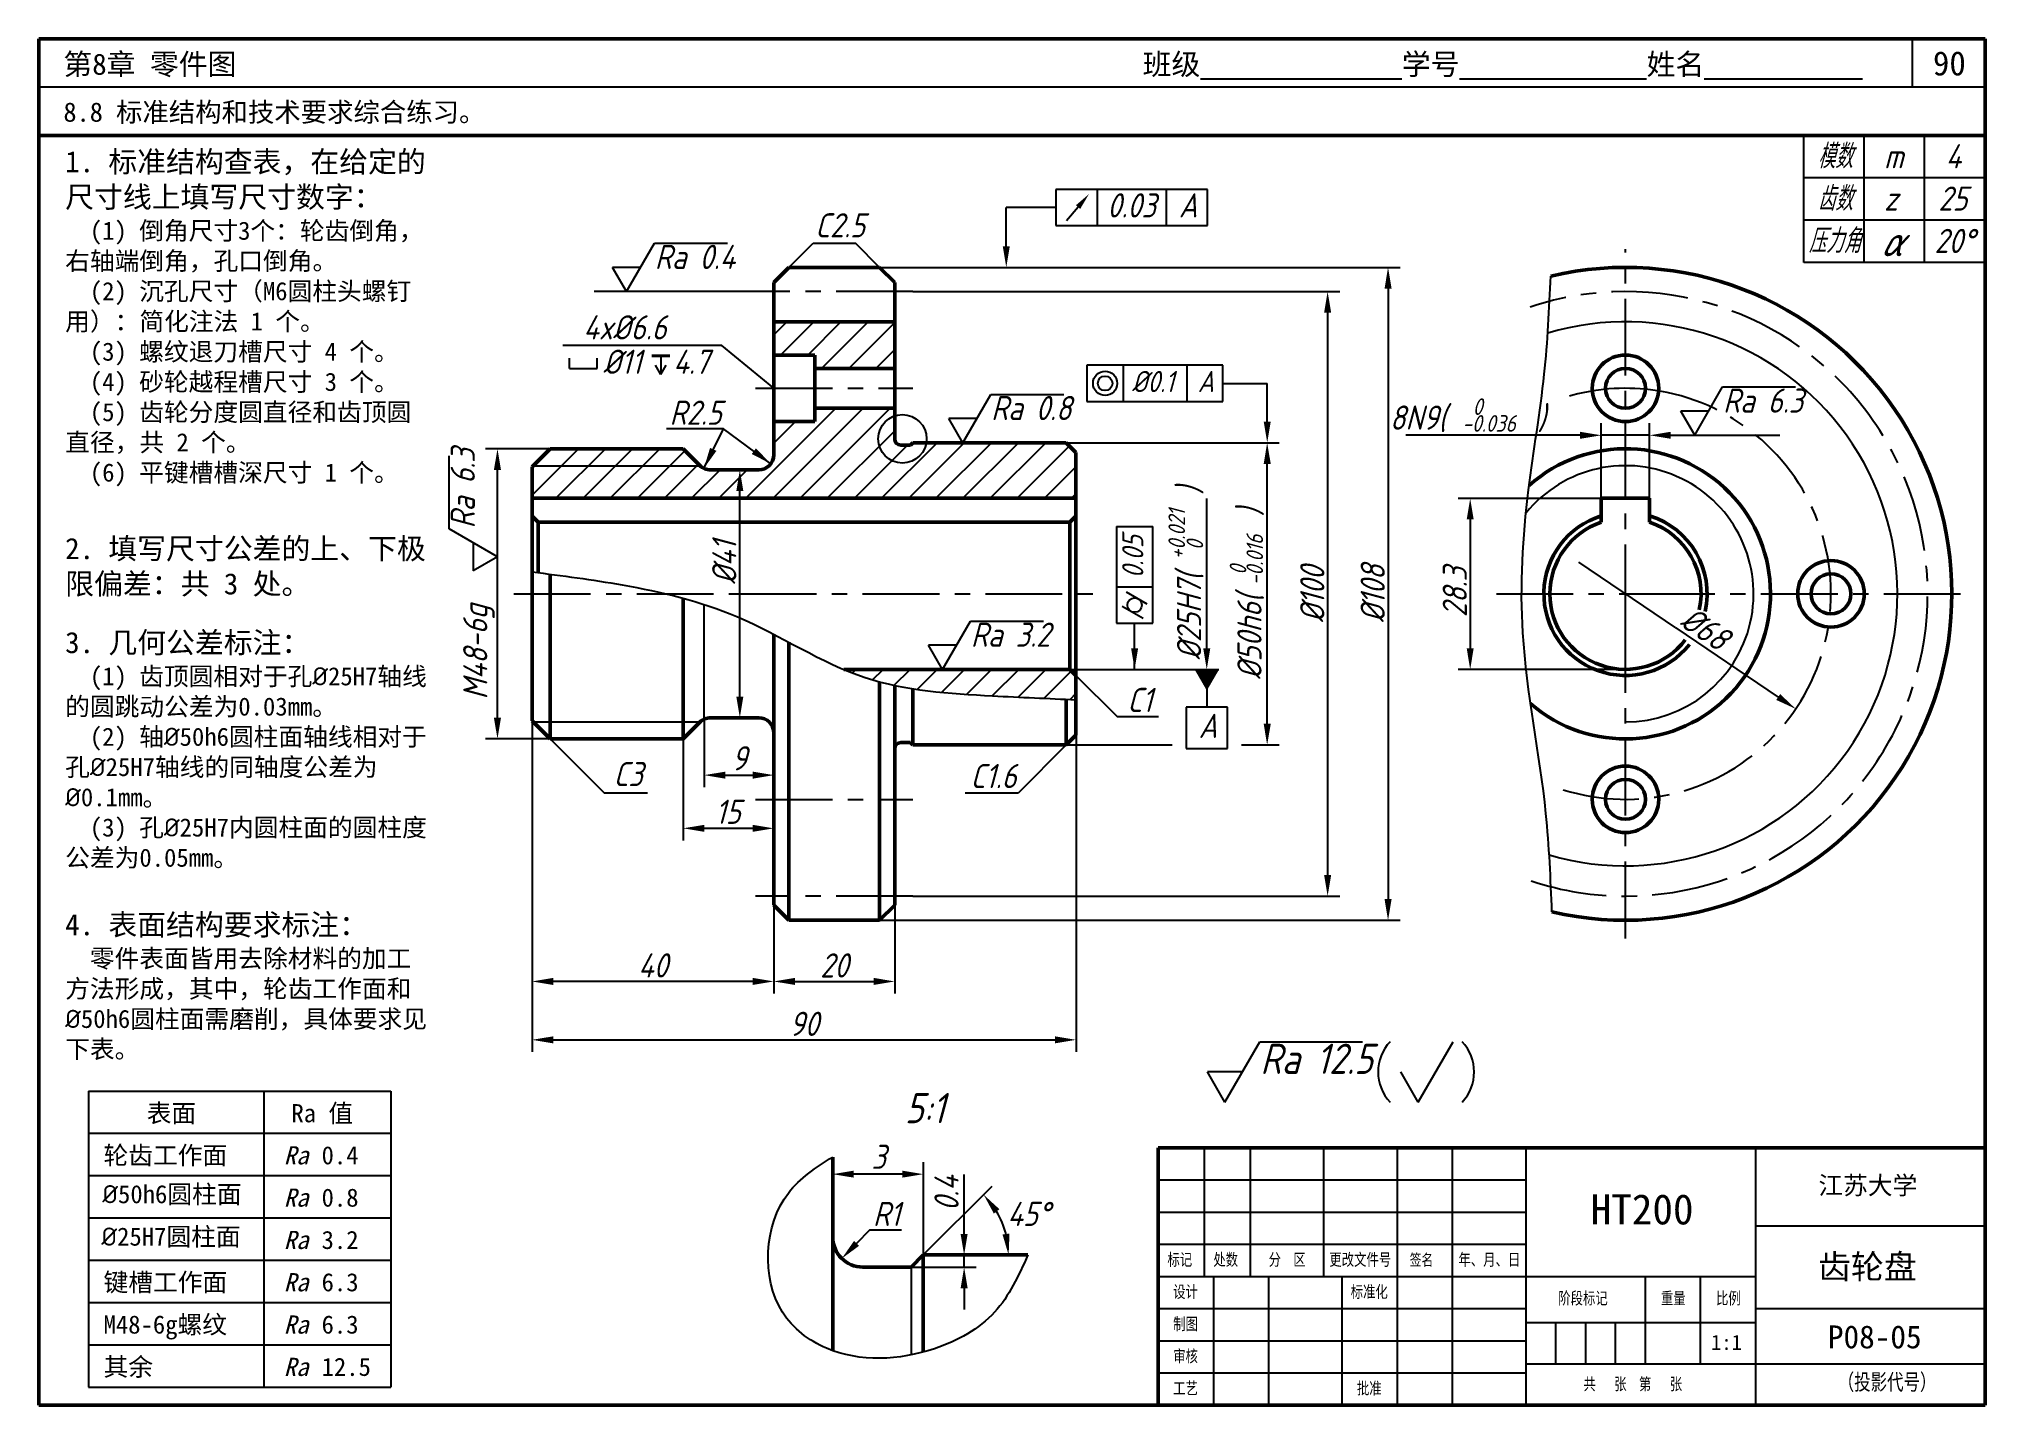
# Model space of a CAD drawing. Header units: millimetres. Extents: x 0 to 322, y 0 to 226.
import ezdxf

# ---------------------------------------------------------------- set-up
doc = ezdxf.new("R2010")
doc.units = ezdxf.units.MM
doc.header["$LTSCALE"] = 0.4
doc.header["$PDMODE"] = 33
doc.header["$PDSIZE"] = 1.5
doc.linetypes.add('CENTER', pattern=[50.8, 31.75, -6.35, 6.35, -6.35])
for name, color, linetype in [('尺寸层', 7, 'Continuous'), ('点画线层', 7, 'CENTER'), ('答案', 1, 'Continuous'), ('细实线层', 7, 'Continuous')]:
    doc.layers.add(name, color=color, linetype=linetype)
doc.layers.add('粗实线层', color=7, linetype='Continuous', lineweight=50)
doc.styles.get("Standard").update_dxf_attribs({"font": 'gbeitc.shx', "height": 4, "bigfont": 'gbcbig.shx'})
doc.styles.add('宋体', font='SimSun.ttf', dxfattribs={"height": 3})
doc.styles.add('宋体-斜体', font='SimSun.ttf', dxfattribs={"oblique": 15, "height": 3})
doc.dimstyles.new('ISO-25', dxfattribs={"dimtxt": 4, "dimasz": 3.5, "dimexe": 2, "dimexo": 0, "dimgap": 0.65, "dimtad": 1, "dimtoh": 1, "dimdec": 4, "dimdsep": 46, "dimtxsty": 'Standard', "dimcen": 0, "dimclrd": 256, "dimclre": 256, "dimclrt": 256, "dimadec": 0, "dimazin": 0, "dimtfac": 1, "dimtdec": 4, "dimtmove": 0, "dimatfit": 3, "dimfxl": 0, "dimlwd": -1, "dimlwe": -1, "dimarcsym": 0})

# ---------------------------------------------------------------- blocks, each defined once
blk = doc.blocks.new('*D0')
at = {"layer": 'Defpoints', "color": 0, "transparency": 16777216}
for p in [(171.59, 150), (193.22, 150), (170.59, 121.7)]:
    blk.add_point(p, dxfattribs=at)
at = {"layer": '尺寸层', "transparency": 16777216}
for p, q in [((193.22, 125.2), (193.22, 150)), ((170.59, 121.7), (195.22, 121.7))]:
    blk.add_line(p, q, dxfattribs=at)
blk.add_solid([(192.64, 125.2), (193.81, 125.2), (193.22, 121.7)], dxfattribs=at)
at = {"layer": '尺寸层', "transparency": 16777216, "insert": (190.49, 137.6), "char_height": 4, "attachment_point": 5, "rotation": 90}
blk.add_mtext('%%c25H7(      )', dxfattribs=at)
blk = doc.blocks.new('_None')
blk = doc.blocks.new('*D1')
at = {"layer": 'Defpoints', "color": 0, "transparency": 16777216}
for p in [(169.99, 159.2), (203.22, 159.2), (198.97, 109.2)]:
    blk.add_point(p, dxfattribs=at)
at = {"layer": '尺寸层', "transparency": 16777216}
for p, q in [((169.99, 159.2), (205.22, 159.2)), ((203.22, 112.7), (203.22, 155.7)), ((198.97, 109.2), (205.22, 109.2))]:
    blk.add_line(p, q, dxfattribs=at)
for points in [[(202.64, 155.7), (203.81, 155.7), (203.22, 159.2)], [(202.64, 112.7), (203.81, 112.7), (203.22, 109.2)]]:
    blk.add_solid(points, dxfattribs=at)
at = {"layer": '尺寸层', "transparency": 16777216, "insert": (200.49, 134.2), "char_height": 4, "attachment_point": 5, "rotation": 90}
blk.add_mtext('%%C50h6(      )', dxfattribs=at)
blk = doc.blocks.new('*D2')
at = {"layer": 'Defpoints', "color": 0, "transparency": 16777216}
for p in [(144.59, 184.2), (144.59, 84.2), (213.22, 84.2)]:
    blk.add_point(p, dxfattribs=at)
at = {"layer": '尺寸层', "transparency": 16777216}
for p, q in [((144.59, 184.2), (215.22, 184.2)), ((213.22, 180.7), (213.22, 87.7)), ((144.59, 84.2), (215.22, 84.2))]:
    blk.add_line(p, q, dxfattribs=at)
for points in [[(212.64, 180.7), (213.81, 180.7), (213.22, 184.2)], [(212.64, 87.7), (213.81, 87.7), (213.22, 84.2)]]:
    blk.add_solid(points, dxfattribs=at)
blk = doc.blocks.new('*D3')
at = {"layer": 'Defpoints', "color": 0, "transparency": 16777216}
for p in [(139.09, 188.2), (139.09, 80.2), (223.22, 80.2)]:
    blk.add_point(p, dxfattribs=at)
at = {"layer": '尺寸层', "transparency": 16777216}
for p, q in [((139.09, 188.2), (225.22, 188.2)), ((223.22, 184.7), (223.22, 83.7)), ((139.09, 80.2), (225.22, 80.2))]:
    blk.add_line(p, q, dxfattribs=at)
for points in [[(222.64, 184.7), (223.81, 184.7), (223.22, 188.2)], [(222.64, 83.7), (223.81, 83.7), (223.22, 80.2)]]:
    blk.add_solid(points, dxfattribs=at)
blk = doc.blocks.new('*D4')
at = {"layer": 'Defpoints', "color": 0, "transparency": 16777216}
for p in [(121.59, 82.7), (141.59, 82.7), (141.59, 70.08)]:
    blk.add_point(p, dxfattribs=at)
at = {"layer": '尺寸层', "transparency": 16777216}
for p, q in [((121.59, 82.7), (121.59, 68.08)), ((141.59, 82.7), (141.59, 68.08)), ((125.09, 70.08), (138.09, 70.08))]:
    blk.add_line(p, q, dxfattribs=at)
for points in [[(125.09, 70.67), (125.09, 69.5), (121.59, 70.08)], [(138.09, 70.67), (138.09, 69.5), (141.59, 70.08)]]:
    blk.add_solid(points, dxfattribs=at)
at = {"layer": '尺寸层', "transparency": 16777216, "insert": (131.59, 72.73), "char_height": 4, "attachment_point": 5}
blk.add_mtext('20', dxfattribs=at)
blk = doc.blocks.new('*D5')
at = {"layer": 'Defpoints', "color": 0, "transparency": 16777216}
for p in [(81.59, 113.2), (121.59, 82.7), (81.59, 70.08)]:
    blk.add_point(p, dxfattribs=at)
at = {"layer": '尺寸层', "transparency": 16777216}
for p, q in [((81.59, 113.2), (81.59, 68.08)), ((121.59, 82.7), (121.59, 68.08)), ((118.09, 70.08), (85.09, 70.08))]:
    blk.add_line(p, q, dxfattribs=at)
for points in [[(85.09, 70.67), (85.09, 69.5), (81.59, 70.08)], [(118.09, 70.67), (118.09, 69.5), (121.59, 70.08)]]:
    blk.add_solid(points, dxfattribs=at)
at = {"layer": '尺寸层', "transparency": 16777216, "insert": (101.59, 72.73), "char_height": 4, "attachment_point": 5}
blk.add_mtext('40', dxfattribs=at)
blk = doc.blocks.new('*D6')
at = {"layer": 'Defpoints', "color": 0, "transparency": 16777216}
for p in [(81.59, 113.2), (171.59, 110.8), (171.59, 60.42)]:
    blk.add_point(p, dxfattribs=at)
at = {"layer": '尺寸层', "transparency": 16777216}
for p, q in [((81.59, 113.2), (81.59, 58.42)), ((171.59, 110.8), (171.59, 58.42)), ((85.09, 60.42), (168.09, 60.42))]:
    blk.add_line(p, q, dxfattribs=at)
for points in [[(85.09, 61), (85.09, 59.84), (81.59, 60.42)], [(168.09, 61), (168.09, 59.84), (171.59, 60.42)]]:
    blk.add_solid(points, dxfattribs=at)
at = {"layer": '尺寸层', "transparency": 16777216, "insert": (126.59, 63.07), "char_height": 4, "attachment_point": 5}
blk.add_mtext('90', dxfattribs=at)
blk = doc.blocks.new('*D7')
at = {"layer": 'Defpoints', "color": 0, "transparency": 16777216}
for p in [(75.87, 158.2), (84.59, 158.2), (84.59, 110.2)]:
    blk.add_point(p, dxfattribs=at)
at = {"layer": '尺寸层', "transparency": 16777216}
for p, q in [((84.59, 158.2), (73.87, 158.2)), ((75.87, 113.7), (75.87, 154.7)), ((84.59, 110.2), (73.87, 110.2))]:
    blk.add_line(p, q, dxfattribs=at)
for points in [[(75.28, 154.7), (76.45, 154.7), (75.87, 158.2)], [(75.28, 113.7), (76.45, 113.7), (75.87, 110.2)]]:
    blk.add_solid(points, dxfattribs=at)
at = {"layer": '尺寸层', "transparency": 16777216, "insert": (72.8, 124.6), "char_height": 4, "attachment_point": 5, "rotation": 90}
blk.add_mtext('M48-6g', dxfattribs=at)
blk = doc.blocks.new('*D9')
at = {"layer": 'Defpoints', "color": 0, "transparency": 16777216}
for p in [(110.09, 113.7), (121.59, 111.2), (121.59, 104.21)]:
    blk.add_point(p, dxfattribs=at)
at = {"layer": '尺寸层', "transparency": 16777216}
for p, q in [((110.09, 113.7), (110.09, 102.21)), ((121.59, 111.2), (121.59, 102.21)), ((113.59, 104.21), (118.09, 104.21))]:
    blk.add_line(p, q, dxfattribs=at)
for points in [[(113.59, 104.79), (113.59, 103.62), (110.09, 104.21)], [(118.09, 104.79), (118.09, 103.62), (121.59, 104.21)]]:
    blk.add_solid(points, dxfattribs=at)
blk = doc.blocks.new('*D10')
at = {"layer": 'Defpoints', "color": 0, "transparency": 16777216}
for p in [(106.59, 110.2), (121.59, 111.2), (121.59, 95.41)]:
    blk.add_point(p, dxfattribs=at)
at = {"layer": '尺寸层', "transparency": 16777216}
for p, q in [((106.59, 110.2), (106.59, 93.41)), ((121.59, 111.2), (121.59, 93.41)), ((110.09, 95.41), (118.09, 95.41))]:
    blk.add_line(p, q, dxfattribs=at)
for points in [[(110.09, 95.99), (110.09, 94.83), (106.59, 95.41)], [(118.09, 95.99), (118.09, 94.83), (121.59, 95.41)]]:
    blk.add_solid(points, dxfattribs=at)
blk = doc.blocks.new('*D11')
at = {"layer": 'Defpoints', "color": 0, "transparency": 16777216}
for p in [(115.97, 154.7), (119.09, 154.7), (119.09, 113.7)]:
    blk.add_point(p, dxfattribs=at)
at = {"layer": '尺寸层', "transparency": 16777216}
for p, q in [((119.09, 154.7), (113.97, 154.7)), ((115.97, 117.2), (115.97, 151.2)), ((119.09, 113.7), (113.97, 113.7))]:
    blk.add_line(p, q, dxfattribs=at)
for points in [[(115.39, 151.2), (116.55, 151.2), (115.97, 154.7)], [(115.39, 117.2), (116.55, 117.2), (115.97, 113.7)]]:
    blk.add_solid(points, dxfattribs=at)
blk = doc.blocks.new('*D12')
at = {"layer": 'Defpoints', "color": 0, "transparency": 16777216}
for p in [(266.5, 160.43), (258.5, 146.05), (266.5, 146.05)]:
    blk.add_point(p, dxfattribs=at)
at = {"layer": '尺寸层', "transparency": 16777216}
for p, q in [((258.5, 146.05), (258.5, 162.43)), ((266.5, 146.05), (266.5, 162.43)), ((255, 160.43), (226.16, 160.43)), ((266.5, 160.43), (258.5, 160.43)), ((270, 160.43), (273.5, 160.43))]:
    blk.add_line(p, q, dxfattribs=at)
for points in [[(255, 161.01), (255, 159.85), (258.5, 160.43)], [(270, 161.01), (270, 159.85), (266.5, 160.43)]]:
    blk.add_solid(points, dxfattribs=at)
at = {"layer": '尺寸层', "transparency": 16777216, "insert": (236.39, 163.16), "char_height": 4, "attachment_point": 5}
blk.add_mtext('8N9(       )', dxfattribs=at)
blk = doc.blocks.new('*D13')
at = {"layer": 'Defpoints', "color": 0, "transparency": 16777216}
for p in [(258.5, 150), (236.81, 121.7), (262.5, 121.7)]:
    blk.add_point(p, dxfattribs=at)
at = {"layer": '尺寸层', "transparency": 16777216}
for p, q in [((258.5, 150), (234.81, 150)), ((236.81, 146.5), (236.81, 125.2)), ((262.5, 121.7), (234.81, 121.7))]:
    blk.add_line(p, q, dxfattribs=at)
for points in [[(236.23, 146.5), (237.39, 146.5), (236.81, 150)], [(236.23, 125.2), (237.39, 125.2), (236.81, 121.7)]]:
    blk.add_solid(points, dxfattribs=at)
blk = doc.blocks.new('*D14')
at = {"layer": 'Defpoints', "color": 0, "transparency": 16777216}
for p in [(262.5, 134.2), (290.67, 115.17)]:
    blk.add_point(p, dxfattribs=at)
at = {"layer": '尺寸层', "transparency": 16777216}
blk.add_line((270.82, 128.58), (287.77, 117.13), dxfattribs=at)
blk.add_solid([(288.1, 117.61), (287.45, 116.65), (290.67, 115.17)], dxfattribs=at)
at = {"layer": '尺寸层', "transparency": 16777216, "insert": (275.71, 128.48), "char_height": 4, "attachment_point": 5, "rotation": 325.9558}
blk.add_mtext('%%C68', dxfattribs=at)
blk = doc.blocks.new('*D15')
at = {"layer": 'Defpoints', "color": 0, "transparency": 16777216}
for p in [(131.33, 41.03), (131.33, 38.2), (146.33, 24.83)]:
    blk.add_point(p, dxfattribs=at)
at = {"layer": '尺寸层', "transparency": 16777216}
for p, q in [((131.33, 41.03), (131.33, 36.2)), ((146.33, 24.83), (146.33, 40.2)), ((142.83, 38.2), (134.83, 38.2))]:
    blk.add_line(p, q, dxfattribs=at)
for points in [[(134.83, 38.78), (134.83, 37.62), (131.33, 38.2)], [(142.83, 38.78), (142.83, 37.62), (146.33, 38.2)]]:
    blk.add_solid(points, dxfattribs=at)

msp = doc.modelspace()

# ---------------------------------------------------------------- hatches: boundary and pattern name
at = {"layer": '答案'}
h = msp.add_hatch(color=256, dxfattribs=at)
h.dxf.hatch_style = 1
h.paths.add_polyline_path([(195.03419, 121.70398), (191.4142, 121.70398), (193.22419, 118.56898)])
at = {"layer": '细实线层'}
h = msp.add_hatch(dxfattribs=at)
h.set_pattern_fill('ANSI31', color=256, style=0)
h.set_pattern_definition([(45, (-1.6014, 0), (-2.245064, 2.245064), [])])
h.paths.add_polyline_path([(106.58846, 158.20398), (84.58846, 158.20398), (81.78846, 155.40398), (109.38846, 155.40398)], flags=17)
h.paths.add_polyline_path([(171.58846, 157.60398), (169.98846, 159.20398), (144.58846, 159.20398), (144.18846, 158.80398), (142.58846, 158.80398, -0.414213562), (141.58846, 159.80398), (141.58846, 164.90398), (128.38846, 164.90398), (128.38846, 162.70398), (121.58846, 162.70398), (121.58846, 157.20398, -0.414213562), (119.08846, 154.70398), (111.12399, 154.70398, -0.194133623), (109.38906, 155.40398), (81.78846, 155.40398), (81.58846, 155.20398), (81.58846, 150.00398), (171.58846, 150.00398)])
h.paths.add_polyline_path([(141.58846, 179.20398), (121.58846, 179.20398), (121.58846, 173.70398), (128.38846, 173.70398), (128.38846, 171.50398), (141.58846, 171.50398)])
h = msp.add_hatch(dxfattribs=at)
h.set_pattern_fill('ANSI31', color=256, style=0)
edge = h.paths.add_edge_path()
edge.add_line((171.58846, 120.70398), (170.58846, 121.70398))
edge.add_line((170.58846, 121.70398), (133.16291, 121.70398))
edge.add_spline(control_points=[(133.16291, 121.70398), (134.33441, 121.20769), (136.28758, 120.45765), (138.2929, 119.86272), (139.08846, 119.65007)], knot_values=[54.430635, 54.430635, 54.430635, 54.430635, 58.273373141, 60.764104008, 60.764104008, 60.764104008, 60.764104008], degree=3, periodic=0)
edge.add_spline(control_points=[(139.08846, 119.65007), (139.91474, 119.4292), (140.7485, 119.23133), (141.58846, 119.05347)], knot_values=[60.764104008, 60.764104008, 60.764104008, 60.764104008, 63.351040381, 63.351040381, 63.351040381, 63.351040381], degree=3, periodic=0)
edge.add_spline(control_points=[(141.58846, 119.05347), (142.58051, 118.84341), (143.58121, 118.66125), (144.58846, 118.50207)], knot_values=[63.351040381, 63.351040381, 63.351040381, 63.351040381, 66.406382573, 66.406382573, 66.406382573, 66.406382573], degree=3, periodic=0)
edge.add_spline(control_points=[(144.58846, 118.50207), (148.9234, 117.81701), (157.51621, 117.31679), (165.9386, 116.939), (169.98846, 116.76043)], knot_values=[66.406382573, 66.406382573, 66.406382573, 66.406382573, 79.555735836, 91.761324778, 91.761324778, 91.761324778, 91.761324778], degree=3, periodic=0)
edge.add_spline(control_points=[(169.98846, 116.76043), (170.52184, 116.73692), (171.05515, 116.71345), (171.58846, 116.68999)], knot_values=[91.761324778, 91.761324778, 91.761324778, 91.761324778, 93.368863542, 93.368863542, 93.368863542, 93.368863542], degree=3, periodic=0)
edge.add_line((171.58846, 116.68999), (171.58846, 120.70398))

# ---------------------------------------------------------------- linework, layer by layer
at = {"lineweight": 50}
for p, q in [((322, 226), (0, 226)), ((0, 226), (0, 0)), ((322, 0), (322, 226)), ((322, 210), (0, 210)), ((322, 42.56), (185.2, 42.56)), ((185.2, 42.56), (185.2, 0)), ((0, 0), (322, 0))]:
    msp.add_line(p, q, dxfattribs=at)
for p, q in [((310, 218), (310, 226)), ((322, 218), (0, 218)), ((322, 203), (292, 203)), ((322, 196), (292, 196)), ((322, 189), (292, 189)), ((192.8, 42.56), (192.8, 21.28)), ((200.4, 42.56), (200.4, 21.28)), ((212.56, 42.56), (212.56, 21.28)), ((224.72, 42.56), (224.72, 0)), ((233.84, 42.56), (233.84, 0)), ((246, 42.56), (246, 0)), ((284, 42.56), (284, 0)), ((185.2, 37.24), (246, 37.24)), ((185.2, 31.92), (246, 31.92)), ((284, 29.64), (322, 29.64)), ((185.2, 26.6), (246, 26.6)), ((185.2, 21.28), (284, 21.28)), ((194.32, 21.28), (194.32, 0)), ((203.44, 21.28), (203.44, 0)), ((215.6, 21.28), (215.6, 0)), ((265.76, 21.28), (265.76, 6.84)), ((274.88, 21.28), (274.88, 6.84)), ((185.2, 15.96), (246, 15.96)), ((246, 13.68), (284, 13.68)), ((250.94, 13.68), (250.94, 6.84)), ((255.88, 13.68), (255.88, 6.84)), ((260.82, 13.68), (260.82, 6.84)), ((284, 15.96), (322, 15.96)), ((185.2, 10.64), (246, 10.64)), ((246, 6.84), (322, 6.84)), ((284, 6.84), (292.17175, 6.84)), ((284, 6.84), (292.17175, 6.84)), ((185.2, 5.32), (246, 5.32))]:
    msp.add_line(p, q)
at = {"layer": '尺寸层'}
for p, q in [((124.08846, 188.20398), (128.08846, 192.20398)), ((128.08846, 192.20398), (135.08846, 192.20398)), ((139.08846, 188.20398), (135.08846, 192.20398)), ((118.58846, 184.20398), (91.88117, 184.20398)), ((113.00533, 175.27963), (86.69597, 175.27963)), ((121.58846, 168.20398), (113.00533, 175.27963)), ((113.24129, 161.50881), (103.84687, 161.50881)), ((110.02062, 154.96064), (113.24129, 161.50881)), ((121.10169, 155.72179), (113.24129, 161.50881)), ((273.50061, 160.43126), (288.05352, 160.43126)), ((270.82493, 128.57981), (254.76519, 139.43028)), ((171.58846, 120.70398), (178.37848, 113.91396)), ((178.37848, 113.91396), (185.22909, 113.91396)), ((84.58846, 110.20398), (93.50832, 101.28412)), ((169.98846, 109.20398), (162.0686, 101.28412)), ((169.98846, 109.20398), (187.48302, 109.20398)), ((93.50832, 101.28412), (100.68418, 101.28412)), ((153.22542, 101.28412), (162.0686, 101.28412)), ((146.32901, 24.82738), (157.72223, 36.2206)), ((153.08062, 31.82738), (153.08062, 38.15581)), ((153.08062, 28.32738), (153.08062, 31.82738)), ((137.40655, 28.93403), (135.28258, 26.75268)), ((142.72321, 28.93403), (137.40655, 28.93403)), ((144.32901, 22.82738), (155.08062, 22.82738)), ((146.32901, 24.82738), (155.08062, 24.82738)), ((153.08062, 22.82738), (153.08062, 24.82738)), ((153.08062, 19.32738), (153.08062, 15.82738))]:
    msp.add_line(p, q, dxfattribs=at)
msp.add_circle((142.86712, 159.84351), 4, dxfattribs=at)
msp.add_arc((146.32901, 24.82738), 14.11245, 14.2464779, 30.7535221, dxfattribs=at)
for points in [[(111.04189, 158.35877), (112.08879, 157.84387), (110.02062, 154.96064)], [(117.93732, 157.32711), (118.62901, 158.26661), (121.10169, 155.72179)], [(157.99645, 31.68558), (158.91734, 32.40187), (156.30802, 34.80639)], [(134.86464, 27.15962), (135.70052, 26.34573), (132.8409, 24.24504)], [(152.49729, 28.32738), (153.66395, 28.32738), (153.08062, 24.82738)], [(160.58628, 28.3727), (159.42862, 28.22803), (160.44146, 24.82738)], [(152.49729, 19.32738), (153.66395, 19.32738), (153.08062, 22.82738)]]:
    msp.add_solid(points, dxfattribs=at)
at = {"layer": '点画线层'}
for p, q in [((262.50061, 129.68654), (262.50061, 191.20398)), ((144.58846, 184.20398), (118.58846, 184.20398)), ((118.58846, 168.20398), (144.58846, 168.20398)), ((78.58846, 134.20398), (115.97134, 134.20398)), ((115.97134, 134.20398), (174.58846, 134.20398)), ((241.14225, 134.20398), (264.59575, 134.20398)), ((264.59575, 134.20398), (319.50061, 134.20398)), ((262.50061, 77.20398), (262.50061, 129.68654)), ((118.58846, 100.20398), (144.58846, 100.20398)), ((144.58846, 84.20398), (118.58846, 84.20398))]:
    msp.add_line(p, q, dxfattribs=at)
for radius, start, end in [(50, 251.8155449, 108.3825038), (34, 84.4367539, 107.7718186), (34, 252.3681054, 84.4367539)]:
    msp.add_arc((262.50061, 134.20398), radius, start, end, dxfattribs=at)
at = {"layer": '答案'}
for p, q in [((193.3558, 201.11555), (168.2758, 201.11555)), ((168.2758, 201.11555), (168.2758, 195.11555)), ((175.1158, 201.11555), (175.1158, 195.11555)), ((186.5158, 201.11555), (186.5158, 195.11555)), ((193.3558, 195.11555), (193.3558, 201.11555)), ((160.05322, 191.70398), (160.05322, 198.11555)), ((168.2758, 198.11555), (160.05322, 198.11555)), ((171.93037, 198.18373), (170.0329, 195.92241)), ((168.2758, 195.11555), (193.3558, 195.11555)), ((97.21523, 184.20398), (101.83403, 192.20398)), ((101.83403, 192.20398), (113.91186, 192.20398)), ((99.52463, 188.20398), (94.90583, 188.20398)), ((97.21523, 184.20398), (94.90583, 188.20398)), ((87.77755, 171.45213), (87.77755, 173.16213)), ((87.77755, 171.45213), (92.33755, 171.45213)), ((92.33755, 171.45213), (92.33755, 173.16213)), ((102.88184, 170.51042), (101.99371, 172.04871)), ((102.88184, 173.58501), (102.88184, 170.51042)), ((102.88184, 170.51042), (103.76997, 172.04871)), ((195.90739, 172.02297), (173.40739, 172.02297)), ((173.40739, 172.02297), (173.40739, 166.02297)), ((179.40739, 172.02297), (179.40739, 166.02297)), ((189.90739, 172.02297), (189.90739, 166.02297)), ((195.90739, 166.02297), (195.90739, 172.02297)), ((195.90739, 169.02297), (203.22419, 169.02297)), ((203.22419, 162.70398), (203.22419, 169.02297)), ((273.96129, 160.43126), (278.5801, 168.43126)), ((278.5801, 168.43126), (290.65792, 168.43126)), ((152.85699, 159.20398), (157.47579, 167.20398)), ((157.47579, 167.20398), (169.55362, 167.20398)), ((173.40739, 166.02297), (195.90739, 166.02297)), ((276.2707, 164.43126), (271.65189, 164.43126)), ((273.96129, 160.43126), (271.65189, 164.43126)), ((155.16639, 163.20398), (150.54759, 163.20398)), ((152.85699, 159.20398), (150.54759, 163.20398)), ((67.8671, 144.95687), (67.8671, 157.0347)), ((75.8671, 140.33807), (67.8671, 144.95687)), ((178.28352, 145.35023), (178.28352, 129.35023)), ((178.28352, 145.35023), (184.28352, 145.35023)), ((184.28352, 129.35023), (184.28352, 145.35023)), ((71.8671, 142.64747), (71.8671, 138.02867)), ((75.8671, 140.33807), (71.8671, 138.02867)), ((178.28352, 135.35023), (184.28352, 135.35023)), ((179.24445, 132.14185), (182.69515, 130.14958)), ((179.8719, 134.55087), (183.3226, 132.55861)), ((149.51329, 121.70398), (154.13209, 129.70398)), ((154.13209, 129.70398), (166.20992, 129.70398)), ((178.28352, 129.35023), (184.28352, 129.35023)), ((181.28352, 121.70398), (181.28352, 129.35023)), ((151.82269, 125.70398), (147.20389, 125.70398)), ((149.51329, 121.70398), (147.20389, 125.70398)), ((191.4142, 121.70398), (193.22419, 118.56898)), ((191.4142, 121.70398), (195.03419, 121.70398)), ((193.22419, 118.56898), (195.03419, 121.70398)), ((193.22419, 118.56898), (193.22419, 115.43398)), ((196.64419, 115.43398), (189.80419, 115.43398)), ((189.80419, 115.43398), (189.80419, 108.59398)), ((196.64419, 108.59398), (196.64419, 115.43398)), ((189.80419, 108.59398), (196.64419, 108.59398)), ((196.23148, 50.10966), (202.00498, 60.10966)), ((202.00498, 60.10966), (219.01357, 60.10966)), ((228.19541, 50.10966), (233.96892, 60.10966)), ((199.11823, 55.10966), (193.34473, 55.10966)), ((196.23148, 50.10966), (193.34473, 55.10966)), ((228.19541, 50.10966), (225.30866, 55.10966))]:
    msp.add_line(p, q, dxfattribs=at)
at = {"layer": '答案', "lineweight": 40}
msp.add_line((101.40162, 173.58501), (104.36205, 173.58501), dxfattribs=at)
at = {"layer": '答案'}
for centre, radius in [((176.40739, 169.02297), 2), ((176.40739, 169.02297), 1.2), ((181.28352, 132.35023), 1.2)]:
    msp.add_circle(centre, radius, dxfattribs=at)
for centre, start, end in [((228.81871, 55.10966), 136.397181, 223.602819), ((230.21892, 55.10966), 316.397181, 43.602819)]:
    msp.add_arc(centre, 7.25, start, end, dxfattribs=at)
for points in [[(172.28786, 197.88377), (171.57288, 198.4837), (173.73017, 200.32866)], [(159.46989, 191.70398), (160.63656, 191.70398), (160.05322, 188.20398)], [(202.64086, 162.70398), (203.80753, 162.70398), (203.22419, 159.20398)], [(180.70019, 125.20398), (181.86686, 125.20398), (181.28352, 121.70398)]]:
    msp.add_solid(points, dxfattribs=at)
at = {"layer": '粗实线层'}
for p, q in [((124.08846, 188.20398), (121.58846, 185.70398)), ((124.08846, 188.20398), (139.08846, 188.20398)), ((139.08846, 188.20398), (141.58846, 185.70398)), ((121.58846, 157.20398), (121.58846, 185.70398)), ((141.58846, 159.80398), (141.58846, 185.70398)), ((121.58846, 179.20398), (141.58846, 179.20398)), ((128.38846, 173.70398), (121.58846, 173.70398)), ((128.38846, 162.70398), (128.38846, 173.70398)), ((141.58846, 171.50398), (128.38846, 171.50398)), ((141.58846, 164.90398), (128.38846, 164.90398)), ((128.38846, 162.70398), (121.58846, 162.70398)), ((84.58846, 158.20398), (81.58846, 155.20398)), ((84.58846, 158.20398), (106.58846, 158.20398)), ((106.58846, 158.20398), (109.35622, 155.43622)), ((142.58846, 158.80398), (144.18846, 158.80398)), ((144.58846, 159.20398), (144.18846, 158.80398)), ((144.58846, 159.20398), (169.98846, 159.20398)), ((169.98846, 159.20398), (171.58846, 157.60398)), ((81.58846, 113.20398), (81.58846, 155.20398)), ((111.12399, 154.70398), (119.08846, 154.70398)), ((171.58846, 110.80398), (171.58846, 157.60398)), ((81.58846, 150.00398), (171.58846, 150.00398)), ((258.50061, 150.00398), (266.50061, 150.00398)), ((258.50061, 146.0467), (258.50061, 150.00398)), ((266.50061, 146.0467), (266.50061, 150.00398)), ((82.58846, 146.0467), (81.58846, 147.0467)), ((82.58846, 137.71768), (82.58846, 146.0467)), ((170.58846, 146.0467), (82.58846, 146.0467)), ((170.58846, 146.0467), (171.58846, 147.0467)), ((170.58846, 121.70398), (170.58846, 146.0467)), ((84.58846, 110.20398), (84.58846, 137.45474)), ((106.58846, 110.20398), (106.58846, 133.47582)), ((121.58846, 82.70398), (121.58846, 127.50614)), ((124.08846, 80.20398), (124.08846, 126.19158)), ((170.58846, 121.70398), (133.16291, 121.70398)), ((139.08846, 80.20398), (139.08846, 119.65007)), ((170.58846, 121.70398), (171.58846, 120.70398)), ((141.58846, 82.70398), (141.58846, 119.05347)), ((144.58846, 109.20398), (144.58846, 118.50207)), ((169.98846, 109.20398), (169.98846, 116.76043)), ((84.58846, 110.20398), (81.58846, 113.20398)), ((106.58846, 110.20398), (109.35622, 112.97175)), ((111.12399, 113.70398), (119.08846, 113.70398)), ((84.58846, 110.20398), (106.58846, 110.20398)), ((142.58846, 109.60398), (144.18846, 109.60398)), ((144.58846, 109.20398), (144.18846, 109.60398)), ((169.98846, 109.20398), (171.58846, 110.80398)), ((144.58846, 109.20398), (169.98846, 109.20398)), ((124.08846, 80.20398), (121.58846, 82.70398)), ((139.08846, 80.20398), (141.58846, 82.70398)), ((124.08846, 80.20398), (139.08846, 80.20398)), ((131.32901, 41.03083), (131.32901, 9.00852)), ((136.32901, 22.82738), (144.32901, 22.82738)), ((146.32901, 24.82738), (144.32901, 22.82738)), ((146.32901, 24.82738), (146.32901, 8.76782)), ((146.32901, 24.82738), (163.62579, 24.82738))]:
    msp.add_line(p, q, dxfattribs=at)
for centre, radius in [((262.50061, 168.20398), 5.5), ((262.50061, 168.20398), 3.3), ((296.50061, 134.20398), 5.5), ((296.50061, 134.20398), 3.3), ((262.50061, 100.20398), 5.5), ((262.50061, 100.20398), 3.3)]:
    msp.add_circle(centre, radius, dxfattribs=at)
for centre, radius, start, end in [((262.50061, 134.20398), 54, 256.9859297, 103.2324215), ((142.58846, 159.80398), 1, 180, 270), ((262.50061, 134.20398), 24, 229.1564149, 131.6142127), ((111.12399, 157.20398), 2.5, 225, 270), ((119.08846, 157.20398), 2.5, 270, 0), ((262.50061, 134.20398), 13.5, 107.2352853, 321.6519815), ((262.50061, 134.20398), 12.5, 108.6629249, 322.3792771), ((262.50061, 134.20398), 13.5, 347.530894, 72.7647147), ((262.50061, 134.20398), 12.5, 347.8810362, 71.3370751), ((111.12399, 111.20398), 2.5, 90, 135), ((119.08846, 111.20398), 2.5, 0, 90), ((142.58846, 108.60398), 1, 90, 180), ((136.32901, 27.82738), 5, 180, 270)]:
    msp.add_arc(centre, radius, start, end, dxfattribs=at)
at = {"layer": '细实线层'}
for p, q in [((292, 189), (292, 210)), ((302, 189), (302, 210)), ((312, 189), (312, 210)), ((81.78846, 155.40398), (109.38906, 155.40398)), ((110.08846, 113.70398), (110.08846, 132.43913)), ((81.78846, 113.00398), (109.38906, 113.00398)), ((8.20766, 51.95649), (58.20766, 51.95649)), ((8.20766, 51.95649), (8.20766, 2.95649)), ((37.20766, 51.95649), (37.20766, 2.95649)), ((58.20766, 51.95649), (58.20766, 2.95649)), ((8.20766, 44.95649), (58.20766, 44.95649)), ((8.20766, 37.95649), (58.20766, 37.95649)), ((8.20766, 30.95649), (58.20766, 30.95649)), ((8.20766, 23.95649), (58.20766, 23.95649)), ((144.32901, 22.82738), (144.32901, 8.30014)), ((8.20766, 16.95649), (58.20766, 16.95649)), ((8.20766, 9.95649), (58.20766, 9.95649)), ((8.20766, 2.95649), (58.20766, 2.95649))]:
    msp.add_line(p, q, dxfattribs=at)
for radius, start, end in [(45, 253.7320704, 106.6010626), (21.2, 270, 140.9574278)]:
    msp.add_arc((262.50061, 134.20398), radius, start, end, dxfattribs=at)
for points in [[(250.34033, 81.59098), (249.34561, 97.86583), (245.52312, 127.74349), (246.47132, 151.4282), (249.07216, 170.54009), (250.13991, 186.77026)], [(81.58846, 137.84833), (96.48275, 135.67825), (115.48725, 130.43387), (136.72372, 120.35464), (157.79022, 117.3311), (171.58846, 116.68999)], [(163.62579, 24.82738), (158.12884, 15.36803), (148.18527, 9.32585), (130.30616, 9.41342), (123.03182, 15.36803), (123.99589, 35.07078), (131.32901, 41.03083)]]:
    msp.add_spline(points, degree=3, dxfattribs=at)

# ---------------------------------------------------------------- texts
at = {"style": '宋体'}
for s, height, p in [('第8章 零件图', 3.5, (4.05424, 220.07201)), ('班级%%U              %%U学号%%U             %%U姓名%%U           ', 3.5, (182.61297, 220.07201)), ('90', 4, (313.37233, 219.96344)), ('8.8 标准结构和技术要求综合练习。', 3.2, (4.05424, 212.29907)), ('江苏大学', 3, (294.41866, 34.85016)), ('HT200', 5, (256.75512, 29.88746)), ('齿轮盘', 4, (294.34461, 20.90368)), ('P08-05', 3.8, (295.99357, 9.38304)), ('1:1', 2.5, (276.66579, 9.13306))]:
    msp.add_text(s, height=height, dxfattribs=at).set_placement(p)
at = {"style": '宋体', "width": 0.75}
for s, height, p in [('标记', 2, (186.71597, 23.0709)), ('处数', 2, (194.31597, 23.0709)), ('分  区', 2, (203.45846, 23.0709)), ('更改文件号', 2, (213.50768, 23.0709)), ('签名', 1.9, (226.80426, 23.0709)), ('年、月、日', 2, (234.86886, 23.0709)), ('设计', 2, (187.66934, 17.7509)), ('标准化', 2, (217.03652, 17.7509)), ('阶段标记', 2, (251.37829, 16.68388)), ('重量', 2, (268.35921, 16.68388)), ('比例', 2, (277.47921, 16.68388)), ('制图', 2, (187.66934, 12.4309)), ('审核', 2, (187.66934, 7.1109)), ('工艺', 2, (187.66934, 1.7909)), ('批准', 2, (218.06934, 1.7909)), ('共   张  第   张', 2, (255.54343, 2.49264)), ('（投影代号）', 2.66, (297.62192, 2.49264))]:
    msp.add_text(s, height=height, dxfattribs=at).set_placement(p)
at = {"layer": '尺寸层'}
for s, height, p in [('C3', 4, (95.06002, 102.39101)), ('5:1', 5, (143.26674, 46.63097)), ('45°', 4, (160.23427, 29.62629))]:
    msp.add_text(s, height=height, dxfattribs=at).set_placement(p)
at = {"layer": '答案'}
for s, height, p in [('0.03', 4, (176.73865, 196.46317)), ('A', 4, (188.59581, 196.46317)), ('C2.5', 4, (128.41739, 193.16794)), ('Ra 0.4', 4, (101.89192, 187.94245)), ('4x%%C6.6', 4, (90.06991, 176.28378)), ('%%C11', 4, (93.35346, 170.59566)), ('4.7', 4, (104.94155, 170.59566)), ('%%C0.1', 3.5, (180.83094, 167.57351)), ('A', 3.5, (191.73196, 167.57351)), ('Ra 6.3', 4, (278.63799, 164.16973)), ('R2.5', 4, (104.34085, 162.17058)), ('Ra 0.8', 4, (157.53369, 162.94245)), ('0', 2.75, (237.22447, 163.795)), ('-0.036', 2.75, (235.50542, 161.02148)), ('Ra 3.2', 4, (154.18998, 125.44245)), ('C1', 4, (180.06767, 114.64866)), ('A', 4, (191.8842, 110.3616)), ('9', 4, (114.6162, 105.00387)), ('C1.6', 4, (154.11655, 102.06544)), ('15', 4, (111.91216, 96.14965)), ('Ra 12.5', 5, (202.07735, 54.78274)), ('3', 4, (137.73818, 39.0751)), ('R1', 4, (137.98769, 29.62647))]:
    msp.add_text(s, height=height, dxfattribs=at).set_placement(p)
for s, height, p in [('Ra 6.3', 4, (72.12864, 145.01477)), ('+0.021', 2.75, (189.63263, 139.91499)), ('%%C41', 4, (115.39829, 135.79137)), ('0.05', 3.5, (182.73298, 136.77377)), ('0', 2.75, (192.63608, 141.43419)), ('-0.016', 2.75, (202.54199, 135.61679)), ('0', 2.75, (199.76847, 137.33584)), ('%%C100', 4, (212.68885, 129.46208)), ('%%C108', 4, (222.68885, 129.46208)), ('28.3', 4, (236.26442, 130.34068)), ('0.4', 4, (152.16411, 32.09298))]:
    msp.add_text(s, height=height, rotation=90, dxfattribs=at).set_placement(p)
at = {"layer": '细实线层'}
for s, p in [('模数', (294.26903, 204.58618)), ('m', (305.28255, 204.58618)), ('4', (315.48131, 204.58618)), ('齿数', (294.26903, 197.58618)), ('z', (305.28255, 197.58618)), ('25', (314.26903, 197.58618)), ('压力角', (292.77857, 190.58618)), ('20%%D', (313.61323, 190.58618))]:
    msp.add_text(s, height=4, dxfattribs=at).set_placement(p)
at = {"layer": '细实线层', "oblique": 15}
msp.add_text('α', height=5, dxfattribs=at).set_placement((304.58091, 190.04037))
at = {"layer": '细实线层', "style": '宋体'}
for s, p in [('表面', (17.82974, 46.78537)), ('Ra 值', (41.77756, 46.78537)), ('轮齿工作面', (10.69129, 39.82299)), ('0.4', (46.76677, 39.82299)), ('0.8', (46.76677, 32.82299)), ('3.2', (46.76677, 25.82299)), ('键槽工作面', (10.69129, 18.82299)), ('6.3', (46.76677, 18.82299)), ('M48-6g螺纹', (10.69129, 11.82299)), ('6.3', (46.76677, 11.82299)), ('其余', (10.69129, 4.82299)), ('12.5', (46.76677, 4.82299))]:
    msp.add_text(s, height=3, dxfattribs=at).set_placement(p)
at = {"layer": '细实线层', "style": '宋体-斜体', "oblique": 15}
for p in [(40.53044, 39.82299), (40.53044, 32.82299), (40.53044, 25.82299), (40.53044, 18.82299), (40.53044, 11.82299), (40.53044, 4.82299)]:
    msp.add_text('Ra', height=3, dxfattribs=at).set_placement(p)
at = {"layer": '细实线层', "attachment_point": 1, "style": '宋体'}
for s, insert, char_height, width in [('{\\fSimSun|b1|i0|c134|p2;\\H1.1667x;1. 标准结构查表，在给定的尺寸线上填写尺寸数字：}\\P  (1) 倒角尺寸3个：轮齿倒角，右轴端倒角，孔口倒角。\\P  (2) 沉孔尺寸（M6圆柱头螺钉用）：简化注法 1 个。\\P  (3) 螺纹退刀槽尺寸 4 个。\\P  (4) 砂轮越程槽尺寸 3 个。\\P  (5) 齿轮分度圆直径和齿顶圆直径，共 2 个。\\P  (6) 平键槽槽深尺寸 1 个。', (4.34574, 207.44677), 3, 60.0527591), ('{\\fSimSun|b1|i0|c134|p2;2. 填写尺寸公差的上、下极限偏差：}共 3 处。', (4.34574, 143.44523), 3.5, 60.0527591), ('{\\fSimSun|b1|i0|c134|p2;\\H1.1667x;3. 几何公差标注：}\\P  (1) 齿顶圆相对于孔{\\fISOCPEUR|b0|i0|c0|p34;%%C}25H7轴线的圆跳动公差为0.03mm。\\P  (2) 轴{\\fISOCPEUR|b0|i0|c0|p34;%%C}50h6圆柱面轴线相对于孔{\\fISOCPEUR|b0|i0|c0|p34;%%C}25H7轴线的同轴度公差为{\\fISOCPEUR|b0|i0|c0|p34;%%C}0.1mm。\\P  (3) 孔{\\fISOCPEUR|b0|i0|c0|p34;%%C}25H7内圆柱面的圆柱度公差为0.05mm。', (4.34574, 127.89669), 3, 60.0527591), ('{\\fSimSun|b1|i0|c134|p2;\\H1.1667x;4. 表面结构要求标注：\\P}  零件表面皆用去除材料的加工方法形成，其中，轮齿工作面和{\\fISOCPEUR|b0|i0|c0|p34;%%C}50h6圆柱面需磨削，具体要求见下表。', (4.34574, 81.22306), 3, 60.0527591), ('{\\fISOCPEUR|b0|i0|c0|p34;%%C}50h6圆柱面', (10.48776, 36.39069), 3, 29.4730628), ('{\\fISOCPEUR|b0|i0|c0|p34;%%C}25H7圆柱面', (10.33666, 29.37177), 3, 29.4730628)]:
    msp.add_mtext(s, dxfattribs=dict(at, insert=insert, char_height=char_height, width=width))

# ---------------------------------------------------------------- dimensions: what is measured, and where the dimension line sits
at = {"layer": '尺寸层'}
for base, p1, p2, text, picture, middle in [((223.22419, 80.20398), (139.08846, 188.20398), (139.08846, 80.20398), ' ', '*D3', (223.22419, 134.20398)), ((213.22419, 84.20398), (144.58846, 184.20398), (144.58846, 84.20398), ' ', '*D2', (213.22419, 134.20398)), ((203.22419, 159.20398), (198.96566, 109.20398), (169.98846, 159.20398), '%%C50h6(      )', '*D1', (200.49086, 134.20398)), ((115.97134, 154.70398), (119.08846, 113.70398), (119.08846, 154.70398), ' ', '*D11', (115.97134, 134.20398)), ((236.8085, 121.70398), (258.50061, 150.00398), (262.50061, 121.70398), ' ', '*D13', (236.8085, 135.85398))]:
    dim = msp.add_linear_dim(base=base, p1=p1, p2=p2, angle=90, text=text, dimstyle='ISO-25', dxfattribs=at)
    dim.commit()
    dim.dimension.update_dxf_attribs({"geometry": picture, "text_midpoint": middle})
dim = msp.add_linear_dim(base=(266.50061, 160.43126), p1=(258.50061, 146.0467), p2=(266.50061, 146.0467), text='<>N9(       )', dimstyle='ISO-25', dxfattribs=at)
dim.commit()
dim.dimension.update_dxf_attribs({"geometry": '*D12', "text_midpoint": (236.39235, 160.43126), "dimtype": 160})
dim = msp.add_linear_dim(base=(75.8671, 158.20398), p1=(84.58846, 110.20398), p2=(84.58846, 158.20398), angle=90, text='M48-6g', dimstyle='ISO-25', dxfattribs=at)
dim.commit()
dim.dimension.update_dxf_attribs({"geometry": '*D7', "text_midpoint": (75.8671, 124.60133), "dimtype": 160})
dim = msp.add_linear_dim(base=(193.22419, 150.00398), p1=(170.58846, 121.70398), p2=(171.58846, 150.00398), angle=90, text='%%c25H7(      )', dimstyle='ISO-25', override={"dimblk2": 'None', "dimsah": 1, "dimse2": 1, "dimsd2": 0}, dxfattribs=at)
dim.commit()
dim.dimension.update_dxf_attribs({"geometry": '*D0', "text_midpoint": (190.49086, 137.60398)})
dim = msp.add_radius_dim(center=(262.50061, 134.20398), mpoint=(290.6732, 115.16967), text='%%C68', dimstyle='ISO-25', dxfattribs=at)
dim.commit()
dim.dimension.update_dxf_attribs({"geometry": '*D14', "text_midpoint": (274.22911, 126.27983), "dimtype": 164})
for base, p1, p2, picture, middle in [((81.58846, 70.0848), (121.58846, 82.70398), (81.58846, 113.20398), '*D5', (101.58846, 72.7348)), ((171.58846, 60.42152), (81.58846, 113.20398), (171.58846, 110.80398), '*D6', (126.58846, 63.07152)), ((141.58846, 70.0848), (121.58846, 82.70398), (141.58846, 82.70398), '*D4', (131.58846, 72.7348))]:
    dim = msp.add_linear_dim(base=base, p1=p1, p2=p2, dimstyle='ISO-25', dxfattribs=at)
    dim.commit()
    dim.dimension.update_dxf_attribs({"geometry": picture, "text_midpoint": middle})
for base, p1, p2, picture, middle in [((121.58846, 104.20644), (110.08846, 113.70398), (121.58846, 111.20398), '*D9', (115.83846, 104.20644)), ((121.58846, 95.40903), (106.58846, 110.20398), (121.58846, 111.20398), '*D10', (114.08846, 95.40903)), ((131.32901, 38.19924), (146.32901, 24.82738), (131.32901, 41.03083), '*D15', (138.82901, 38.19924))]:
    dim = msp.add_linear_dim(base=base, p1=p1, p2=p2, text=' ', dimstyle='ISO-25', dxfattribs=at)
    dim.commit()
    dim.dimension.update_dxf_attribs({"geometry": picture, "text_midpoint": middle})

doc.saveas('drawing.dxf')
